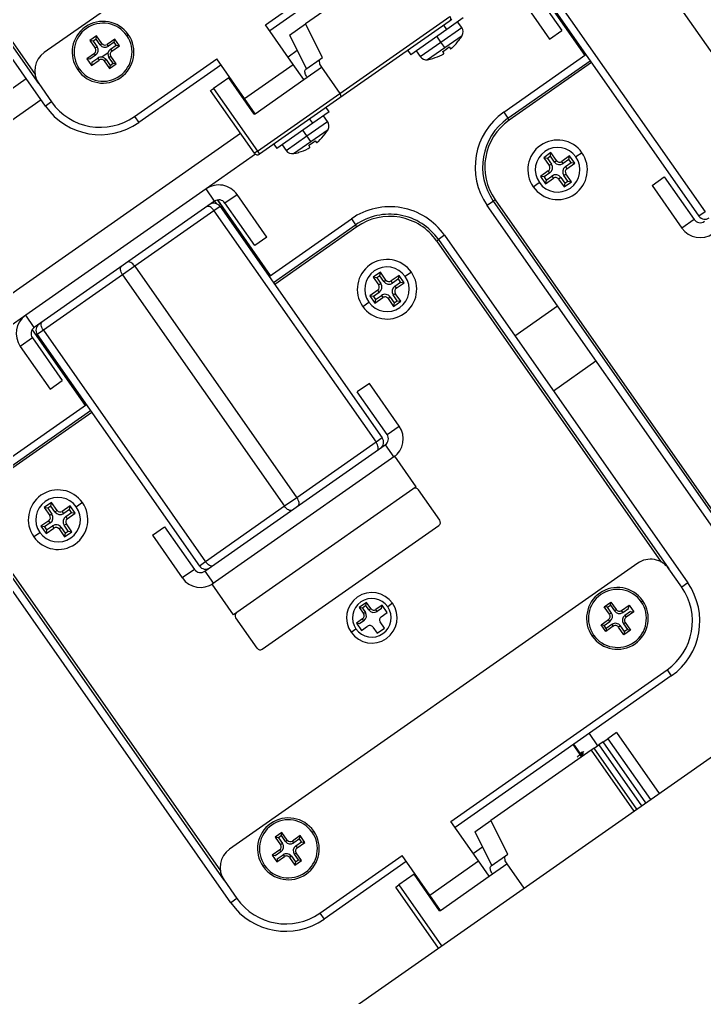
# Model space of a CAD drawing. Header units: millimetres. Extents: x 152904052 to 153933663, y 538271515 to 539240469.
# Drawn here: x 153452132 to 153452224.1, y 538569234.4 to 538569365.9 of the extents above; entities that cross this region are included whole.
import ezdxf

# ---------------------------------------------------------------- set-up
doc = ezdxf.new("R2010")
doc.units = ezdxf.units.MM
doc.layers.add('POWR', color=5, linetype='Continuous')

msp = doc.modelspace()

# ---------------------------------------------------------------- linework, layer by layer
at = {"layer": 'POWR', "color": 7}
for p, q in [((153452146.47, 538569211.73), (153452458.2, 538569430)), ((153452135.51, 538569354.21), (153452102.82, 538569400.9)), ((153452134.61, 538569357.24), (153452103.64, 538569401.48)), ((153452103.88, 538569401.65), (153452134.11, 538569358.48)), ((153452190.23, 538569399.85), (153452135.35, 538569361.42)), ((153452165.08, 538569365.15), (153452194.16, 538569385.51)), ((153452194.74, 538569384.69), (153452165.66, 538569364.33)), ((153452213.05, 538569378.59), (153452234.84, 538569347.46)), ((153452183.97, 538569374.71), (153452170.47, 538569365.26)), ((153452200.89, 538569371.2), (153452208.01, 538569361.03)), ((153452201.58, 538569370.56), (153452223.38, 538569339.43)), ((153452202.4, 538569371.14), (153452224.19, 538569340.01)), ((153452200.92, 538569370.1), (153452204.94, 538569364.37)), ((153452199.29, 538569368.96), (153452203.3, 538569363.22)), ((153452168.81, 538569359.83), (153452165.08, 538569365.15)), ((153452168.3, 538569363.74), (153452170.47, 538569365.26)), ((153452172.76, 538569360.76), (153452170.47, 538569365.26)), ((153452175.07, 538569355.91), (153452189.88, 538569366.28)), ((153452189.77, 538569365.59), (153452175.11, 538569355.33)), ((153452191.67, 538569366.06), (153452189.47, 538569364.53)), ((153452190.14, 538569365.85), (153452189.77, 538569365.59)), ((153452191.47, 538569364.77), (153452190.93, 538569365.55)), ((153452146.45, 538569363.7), (153452146.65, 538569363.84)), ((153452189.47, 538569364.53), (153452184.62, 538569361.13)), ((153452188.69, 538569362.82), (153452191.47, 538569364.77)), ((153452189.47, 538569364.53), (153452189.07, 538569365.1)), ((153452203.3, 538569363.22), (153452204.94, 538569364.37)), ((153452142.38, 538569363.66), (153452141.48, 538569363.03)), ((153452141.48, 538569363.03), (153452142.2, 538569362.01)), ((153452141.91, 538569362.95), (153452141.48, 538569363.03)), ((153452142.31, 538569363.23), (153452141.91, 538569362.95)), ((153452141.91, 538569362.95), (153452142.45, 538569362.18)), ((153452142.31, 538569363.23), (153452142.38, 538569363.66)), ((153452142.85, 538569362.46), (153452142.31, 538569363.23)), ((153452143.1, 538569362.64), (153452142.38, 538569363.66)), ((153452142.85, 538569362.46), (153452143.1, 538569362.64)), ((153452144.82, 538569363.23), (153452143.8, 538569362.51)), ((153452143.97, 538569362.26), (153452143.8, 538569362.51)), ((153452144.74, 538569362.8), (153452143.97, 538569362.26)), ((153452144.74, 538569362.8), (153452144.82, 538569363.23)), ((153452145.02, 538569362.41), (153452144.74, 538569362.8)), ((153452145.45, 538569362.33), (153452144.82, 538569363.23)), ((153452168.3, 538569363.74), (153452170.59, 538569359.24)), ((153452185.9, 538569360.87), (153452188.69, 538569362.82)), ((153452188.69, 538569362.82), (153452188.15, 538569363.6)), ((153452189.21, 538569362.08), (153452188.69, 538569362.82)), ((153452189.21, 538569362.08), (153452191.53, 538569363.71)), ((153452191.13, 538569363.11), (153452191.14, 538569363.1)), ((153452142.08, 538569361.31), (153452141.05, 538569360.59)), ((153452142.25, 538569361.06), (153452142.08, 538569361.31)), ((153452142.45, 538569362.18), (153452142.2, 538569362.01)), ((153452143.93, 538569361.39), (153452143.09, 538569360.8)), ((153452144.25, 538569361.86), (153452145.02, 538569362.41)), ((153452144.25, 538569361.86), (153452144.43, 538569361.61)), ((153452144.43, 538569361.61), (153452145.45, 538569362.33)), ((153452145.02, 538569362.41), (153452145.45, 538569362.33)), ((153452169.36, 538569361.67), (153452168.12, 538569360.81)), ((153452184.22, 538569361.7), (153452184.62, 538569361.13)), ((153452185.36, 538569361.65), (153452185.9, 538569360.87)), ((153452186.88, 538569360.46), (153452189.21, 538569362.08)), ((153452189.09, 538569361.3), (153452188.93, 538569361.58)), ((153452189.78, 538569362.17), (153452189.98, 538569361.93)), ((153452141.05, 538569360.59), (153452141.68, 538569359.69)), ((153452141.48, 538569360.52), (153452141.05, 538569360.59)), ((153452142.25, 538569361.06), (153452141.48, 538569360.52)), ((153452141.68, 538569359.69), (153452142.71, 538569360.41)), ((153452141.76, 538569360.12), (153452141.68, 538569359.69)), ((153452141.76, 538569360.12), (153452142.53, 538569360.66)), ((153452142.53, 538569360.66), (153452142.71, 538569360.41)), ((153452143.65, 538569360.46), (153452143.4, 538569360.29)), ((153452143.4, 538569360.29), (153452144.12, 538569359.26)), ((153452143.65, 538569360.46), (153452144.2, 538569359.69)), ((153452144.05, 538569360.74), (153452144.3, 538569360.92)), ((153452144.59, 538569359.97), (153452144.05, 538569360.74)), ((153452144.12, 538569359.26), (153452145.02, 538569359.89)), ((153452144.2, 538569359.69), (153452144.59, 538569359.97)), ((153452145.02, 538569359.89), (153452144.3, 538569360.92)), ((153452144.59, 538569359.97), (153452145.02, 538569359.89)), ((153452147.47, 538569352.82), (153452158.53, 538569360.56)), ((153452162.26, 538569355.24), (153452158.53, 538569360.56)), ((153452170.51, 538569359.19), (153452172.43, 538569360.53)), ((153452172.43, 538569360.53), (153452172.76, 538569360.76)), ((153452187.59, 538569360.61), (153452187.58, 538569360.63)), ((153452197.12, 538569353.4), (153452208.18, 538569361.14)), ((153452197.69, 538569352.58), (153452208.75, 538569360.32)), ((153452208.92, 538569360.08), (153452197.86, 538569352.33)), ((153452140.06, 538569359.22), (153452139.85, 538569359.08)), ((153452141.71, 538569359.83), (153452141.63, 538569359.77)), ((153452144.2, 538569359.69), (153452144.12, 538569359.26)), ((153452159.1, 538569359.74), (153452148.05, 538569352)), ((153452162.26, 538569355.24), (153452168.81, 538569359.83)), ((153452170.25, 538569357.78), (153452168.81, 538569359.83)), ((153452170.25, 538569357.78), (153452172.61, 538569359.43)), ((153452172.61, 538569359.43), (153452175.07, 538569355.91)), ((153452132.93, 538569357.9), (153452127.2, 538569353.88)), ((153452134.61, 538569357.24), (153452136.33, 538569354.78)), ((153452160.15, 538569358.04), (153452158.11, 538569356.6)), ((153452160.15, 538569358.04), (153452160.25, 538569358.1)), ((153452163.59, 538569353.12), (153452160.15, 538569358.04)), ((153452163.69, 538569353.19), (153452170.25, 538569357.78)), ((153452157.7, 538569356.32), (153452158.11, 538569356.6)), ((153452163.6, 538569347.88), (153452157.7, 538569356.32)), ((153452158.11, 538569356.6), (153452164.01, 538569348.16)), ((153452164.01, 538569348.16), (153452175.07, 538569355.91)), ((153452134.91, 538569355.07), (153452129.17, 538569351.05)), ((153452136.33, 538569354.78), (153452135.51, 538569354.21)), ((153452163.69, 538569353.19), (153452162.26, 538569355.24)), ((153452175.11, 538569355.33), (153452164.3, 538569347.76)), ((153452163.36, 538569353.45), (153452163.42, 538569353.58)), ((153452163.42, 538569353.37), (153452163.52, 538569353.44)), ((153452173.65, 538569353.45), (153452171.45, 538569351.91)), ((153452173.65, 538569353.45), (153452173.24, 538569354.02)), ((153452197.12, 538569353.4), (153452197.69, 538569352.58)), ((153452147.47, 538569352.82), (153452148.05, 538569352)), ((153452163.59, 538569353.12), (153452163.69, 538569353.19)), ((153452170.67, 538569350.2), (153452173.45, 538569352.15)), ((153452171.45, 538569351.91), (153452171.05, 538569352.48)), ((153452173.45, 538569352.15), (153452172.91, 538569352.93)), ((153452197.86, 538569352.33), (153452197.69, 538569352.58)), ((153452171.45, 538569351.91), (153452166.6, 538569348.51)), ((153452170.67, 538569350.2), (153452170.12, 538569350.98)), ((153452171.18, 538569349.46), (153452173.51, 538569351.09)), ((153452161.74, 538569350.54), (153452124.25, 538569324.29)), ((153452167.88, 538569348.25), (153452170.67, 538569350.2)), ((153452168.86, 538569347.84), (153452171.18, 538569349.46)), ((153452171.18, 538569349.46), (153452170.67, 538569350.2)), ((153452171.75, 538569349.55), (153452171.96, 538569349.31)), ((153452173.11, 538569350.49), (153452173.12, 538569350.48)), ((153452164.01, 538569348.16), (153452163.6, 538569347.88)), ((153452164.01, 538569348.16), (153452164.3, 538569347.76)), ((153452166.2, 538569349.09), (153452166.6, 538569348.51)), ((153452167.34, 538569349.03), (153452167.88, 538569348.25)), ((153452171.07, 538569348.68), (153452170.91, 538569348.96)), ((153452163.75, 538569347.74), (153452157.1, 538569343.08)), ((153452169.57, 538569347.99), (153452169.56, 538569348.01)), ((153452203.48, 538569347.97), (153452202.5, 538569347.28)), ((153452202.5, 538569347.28), (153452203.25, 538569346.22)), ((153452202.99, 538569347.19), (153452202.5, 538569347.28)), ((153452203.4, 538569347.48), (153452202.99, 538569347.19)), ((153452202.99, 538569347.19), (153452203.53, 538569346.42)), ((153452203.4, 538569347.48), (153452203.48, 538569347.97)), ((153452203.94, 538569346.7), (153452203.4, 538569347.48)), ((153452204.23, 538569346.9), (153452203.48, 538569347.97)), ((153452203.94, 538569346.7), (153452204.23, 538569346.9)), ((153452205.99, 538569347.53), (153452204.93, 538569346.78)), ((153452205.13, 538569346.49), (153452204.93, 538569346.78)), ((153452205.9, 538569347.04), (153452205.13, 538569346.49)), ((153452205.9, 538569347.04), (153452205.99, 538569347.53)), ((153452206.19, 538569346.63), (153452205.9, 538569347.04)), ((153452206.68, 538569346.54), (153452205.99, 538569347.53)), ((153452207.65, 538569347.95), (153452206.83, 538569347.38)), ((153452203.12, 538569345.52), (153452202.06, 538569344.77)), ((153452203.32, 538569345.23), (153452203.12, 538569345.52)), ((153452203.53, 538569346.42), (153452203.25, 538569346.22)), ((153452205.41, 538569346.09), (153452206.19, 538569346.63)), ((153452205.41, 538569346.09), (153452205.61, 538569345.8)), ((153452205.61, 538569345.8), (153452206.68, 538569346.54)), ((153452206.19, 538569346.63), (153452206.68, 538569346.54)), ((153452202.06, 538569344.77), (153452202.75, 538569343.79)), ((153452202.55, 538569344.69), (153452202.06, 538569344.77)), ((153452203.32, 538569345.23), (153452202.55, 538569344.69)), ((153452202.55, 538569344.69), (153452202.83, 538569344.28)), ((153452202.75, 538569343.79), (153452203.81, 538569344.54)), ((153452202.83, 538569344.28), (153452202.75, 538569343.79)), ((153452202.83, 538569344.28), (153452203.61, 538569344.82)), ((153452203.61, 538569344.82), (153452203.81, 538569344.54)), ((153452204.8, 538569344.61), (153452204.51, 538569344.41)), ((153452204.51, 538569344.41), (153452205.25, 538569343.35)), ((153452204.8, 538569344.61), (153452205.34, 538569343.84)), ((153452205.2, 538569344.9), (153452205.49, 538569345.1)), ((153452205.75, 538569344.12), (153452205.2, 538569344.9)), ((153452205.34, 538569343.84), (153452205.75, 538569344.12)), ((153452206.24, 538569344.04), (153452205.49, 538569345.1)), ((153452205.75, 538569344.12), (153452206.24, 538569344.04)), ((153452217.07, 538569343.56), (153452218.71, 538569344.71)), ((153452218.71, 538569344.71), (153452222.72, 538569338.98)), ((153452157.1, 538569343.08), (153452132.85, 538569326.1)), ((153452158.25, 538569341.44), (153452157.1, 538569343.08)), ((153452201.09, 538569343.36), (153452201.91, 538569343.94)), ((153452205.25, 538569343.35), (153452206.24, 538569344.04)), ((153452205.34, 538569343.84), (153452205.25, 538569343.35)), ((153452217.07, 538569343.56), (153452221.08, 538569337.83)), ((153452165.75, 538569331.43), (153452158.62, 538569341.6)), ((153452158.62, 538569341.6), (153452165.74, 538569331.43)), ((153452159.64, 538569341.2), (153452161.28, 538569342.34)), ((153452165.29, 538569336.61), (153452161.28, 538569342.34)), ((153452195.97, 538569341.61), (153452195.73, 538569341.44)), ((153452195.97, 538569341.61), (153452226.2, 538569298.45)), ((153452158.25, 538569341.44), (153452134, 538569324.46)), ((153452158.16, 538569340.16), (153452147.52, 538569332.71)), ((153452158.98, 538569340.74), (153452158.16, 538569340.16)), ((153452158.16, 538569340.16), (153452179.96, 538569309.04)), ((153452158.24, 538569341.43), (153452158.46, 538569341.12)), ((153452158.98, 538569340.74), (153452180.78, 538569309.61)), ((153452163.65, 538569335.46), (153452159.64, 538569341.2)), ((153452195.73, 538569341.44), (153452194.91, 538569340.86)), ((153452227.6, 538569294.17), (153452194.91, 538569340.86)), ((153452226.7, 538569297.2), (153452195.73, 538569341.44)), ((153452165.58, 538569331.32), (153452176.64, 538569339.06)), ((153452176.64, 538569339.06), (153452177.21, 538569338.24)), ((153452222.72, 538569338.98), (153452221.08, 538569337.83)), ((153452224.19, 538569340.01), (153452223.38, 538569339.43)), ((153452166.15, 538569330.5), (153452177.21, 538569338.24)), ((153452177.38, 538569337.99), (153452166.33, 538569330.25)), ((153452177.38, 538569337.99), (153452177.21, 538569338.24)), ((153452165.29, 538569336.61), (153452163.65, 538569335.46)), ((153452188.11, 538569336.1), (153452188.35, 538569336.28)), ((153452189.17, 538569336.85), (153452188.35, 538569336.28)), ((153452188.35, 538569336.28), (153452219.33, 538569292.04)), ((153452189.17, 538569336.85), (153452221.87, 538569290.16)), ((153452218.33, 538569292.94), (153452188.11, 538569336.1)), ((153452147.52, 538569332.71), (153452145.88, 538569331.56)), ((153452147.52, 538569332.71), (153452169.31, 538569301.58)), ((153452145.88, 538569331.56), (153452135.23, 538569324.1)), ((153452145.88, 538569331.56), (153452167.67, 538569300.43)), ((153452180.55, 538569331.91), (153452179.56, 538569331.22)), ((153452179.56, 538569331.22), (153452180.31, 538569330.16)), ((153452180.05, 538569331.13), (153452179.56, 538569331.22)), ((153452180.46, 538569331.42), (153452180.05, 538569331.13)), ((153452180.05, 538569331.13), (153452180.6, 538569330.36)), ((153452180.46, 538569331.42), (153452180.55, 538569331.91)), ((153452181.01, 538569330.64), (153452180.46, 538569331.42)), ((153452181.29, 538569330.84), (153452180.55, 538569331.91)), ((153452183.05, 538569331.47), (153452181.99, 538569330.72)), ((153452182.97, 538569330.98), (153452182.19, 538569330.43)), ((153452182.97, 538569330.98), (153452183.05, 538569331.47)), ((153452183.25, 538569330.57), (153452182.97, 538569330.98)), ((153452183.74, 538569330.48), (153452183.05, 538569331.47)), ((153452184.71, 538569331.89), (153452183.89, 538569331.32)), ((153452180.6, 538569330.36), (153452180.31, 538569330.16)), ((153452181.01, 538569330.64), (153452181.29, 538569330.84)), ((153452182.19, 538569330.43), (153452181.99, 538569330.72)), ((153452182.48, 538569330.03), (153452183.25, 538569330.57)), ((153452182.48, 538569330.03), (153452182.68, 538569329.74)), ((153452182.68, 538569329.74), (153452183.74, 538569330.48)), ((153452183.25, 538569330.57), (153452183.74, 538569330.48)), ((153452180.19, 538569329.46), (153452179.12, 538569328.71)), ((153452179.12, 538569328.71), (153452179.81, 538569327.73)), ((153452179.61, 538569328.63), (153452179.12, 538569328.71)), ((153452180.39, 538569329.17), (153452179.61, 538569328.63)), ((153452179.61, 538569328.63), (153452179.9, 538569328.22)), ((153452179.81, 538569327.73), (153452180.88, 538569328.48)), ((153452179.9, 538569328.22), (153452180.67, 538569328.76)), ((153452180.39, 538569329.17), (153452180.19, 538569329.46)), ((153452180.67, 538569328.76), (153452180.88, 538569328.48)), ((153452181.86, 538569328.55), (153452181.57, 538569328.35)), ((153452181.57, 538569328.35), (153452182.32, 538569327.29)), ((153452181.86, 538569328.55), (153452182.4, 538569327.78)), ((153452182.27, 538569328.84), (153452182.55, 538569329.04)), ((153452182.81, 538569328.06), (153452182.27, 538569328.84)), ((153452183.3, 538569327.98), (153452182.55, 538569329.04)), ((153452178.16, 538569327.3), (153452178.97, 538569327.88)), ((153452179.9, 538569328.22), (153452179.81, 538569327.73)), ((153452182.32, 538569327.29), (153452183.3, 538569327.98)), ((153452182.4, 538569327.78), (153452182.32, 538569327.29)), ((153452182.4, 538569327.78), (153452182.81, 538569328.06)), ((153452182.81, 538569328.06), (153452183.3, 538569327.98)), ((153452198.64, 538569323.33), (153452204.37, 538569327.35)), ((153452132.85, 538569326.1), (153452126.19, 538569321.44)), ((153452134, 538569324.46), (153452132.85, 538569326.1)), ((153452134.45, 538569324.78), (153452134.47, 538569324.75)), ((153452133.75, 538569323.07), (153452132.12, 538569321.92)), ((153452133.72, 538569324.16), (153452140.84, 538569313.99)), ((153452133.75, 538569323.07), (153452137.77, 538569317.34)), ((153452135.23, 538569324.1), (153452134.41, 538569323.53)), ((153452134.41, 538569323.53), (153452156.21, 538569292.4)), ((153452135.23, 538569324.1), (153452157.02, 538569292.98)), ((153452132.12, 538569321.92), (153452136.13, 538569316.19)), ((153452203.8, 538569315.96), (153452209.53, 538569319.98)), ((153452136.13, 538569316.19), (153452137.77, 538569317.34)), ((153452179.06, 538569316.95), (153452177.42, 538569315.8)), ((153452183.07, 538569311.21), (153452179.06, 538569316.95)), ((153452181.44, 538569310.07), (153452177.42, 538569315.8)), ((153452129.95, 538569306.37), (153452141.01, 538569314.11)), ((153452130.52, 538569305.55), (153452141.58, 538569313.29)), ((153452141.75, 538569313.04), (153452130.69, 538569305.3)), ((153452181.44, 538569310.07), (153452183.07, 538569311.21)), ((153452156.94, 538569291.7), (153452181.19, 538569308.68)), ((153452179.96, 538569309.04), (153452169.31, 538569301.58)), ((153452180.78, 538569309.61), (153452179.96, 538569309.04)), ((153452181.19, 538569308.68), (153452182.34, 538569307.04)), ((153452182.5, 538569307.15), (153452157.93, 538569289.94)), ((153452185.37, 538569303.06), (153452182.5, 538569307.15)), ((153452185.37, 538569303.06), (153452160.79, 538569285.85)), ((153452188.52, 538569298.55), (153452185.66, 538569302.65)), ((153452136.31, 538569300.94), (153452135.33, 538569300.25)), ((153452136.23, 538569300.45), (153452136.31, 538569300.94)), ((153452137.06, 538569299.87), (153452136.31, 538569300.94)), ((153452140.47, 538569300.92), (153452139.66, 538569300.35)), ((153452169.31, 538569301.58), (153452167.67, 538569300.43)), ((153452135.33, 538569300.25), (153452136.08, 538569299.18)), ((153452135.82, 538569300.16), (153452135.33, 538569300.25)), ((153452136.23, 538569300.45), (153452135.82, 538569300.16)), ((153452135.82, 538569300.16), (153452136.36, 538569299.38)), ((153452136.77, 538569299.67), (153452136.23, 538569300.45)), ((153452136.77, 538569299.67), (153452137.06, 538569299.87)), ((153452138.82, 538569300.49), (153452137.76, 538569299.75)), ((153452137.96, 538569299.46), (153452137.76, 538569299.75)), ((153452138.73, 538569300), (153452137.96, 538569299.46)), ((153452138.24, 538569299.05), (153452139.02, 538569299.6)), ((153452138.44, 538569298.76), (153452139.51, 538569299.51)), ((153452138.73, 538569300), (153452138.82, 538569300.49)), ((153452139.02, 538569299.6), (153452138.73, 538569300)), ((153452139.51, 538569299.51), (153452138.82, 538569300.49)), ((153452139.02, 538569299.6), (153452139.51, 538569299.51)), ((153452167.67, 538569300.43), (153452157.02, 538569292.98)), ((153452135.95, 538569298.49), (153452134.89, 538569297.74)), ((153452136.15, 538569298.2), (153452135.38, 538569297.65)), ((153452136.15, 538569298.2), (153452135.95, 538569298.49)), ((153452136.36, 538569299.38), (153452136.08, 538569299.18)), ((153452138.24, 538569299.05), (153452138.44, 538569298.76)), ((153452133.92, 538569296.33), (153452134.74, 538569296.9)), ((153452134.89, 538569297.74), (153452135.58, 538569296.76)), ((153452135.38, 538569297.65), (153452134.89, 538569297.74)), ((153452135.38, 538569297.65), (153452135.66, 538569297.25)), ((153452135.58, 538569296.76), (153452136.64, 538569297.5)), ((153452135.66, 538569297.25), (153452135.58, 538569296.76)), ((153452135.66, 538569297.25), (153452136.44, 538569297.79)), ((153452136.44, 538569297.79), (153452136.64, 538569297.5)), ((153452137.63, 538569297.58), (153452137.34, 538569297.38)), ((153452137.34, 538569297.38), (153452138.08, 538569296.32)), ((153452137.63, 538569297.58), (153452138.17, 538569296.8)), ((153452138.03, 538569297.87), (153452138.32, 538569298.07)), ((153452138.58, 538569297.09), (153452138.03, 538569297.87)), ((153452138.08, 538569296.32), (153452139.07, 538569297)), ((153452138.17, 538569296.8), (153452138.08, 538569296.32)), ((153452138.17, 538569296.8), (153452138.58, 538569297.09)), ((153452139.07, 538569297), (153452138.32, 538569298.07)), ((153452138.58, 538569297.09), (153452139.07, 538569297)), ((153452149.9, 538569296.53), (153452151.53, 538569297.68)), ((153452151.53, 538569297.68), (153452155.55, 538569291.94)), ((153452164.64, 538569281.22), (153452188.4, 538569297.85)), ((153452149.9, 538569296.53), (153452153.91, 538569290.8)), ((153452159.53, 538569250.17), (153452128.56, 538569294.4)), ((153452128.8, 538569294.58), (153452159.02, 538569251.41)), ((153452160.43, 538569247.14), (153452127.74, 538569293.83)), ((153452157.02, 538569292.98), (153452156.21, 538569292.4)), ((153452155.55, 538569291.94), (153452153.91, 538569290.8)), ((153452156.94, 538569291.7), (153452158.09, 538569290.06)), ((153452215.15, 538569292.78), (153452160.27, 538569254.35)), ((153452221.05, 538569289.58), (153452219.33, 538569292.04)), ((153452160.79, 538569285.85), (153452157.93, 538569289.94)), ((153452221.87, 538569290.16), (153452221.05, 538569289.58)), ((153452210.64, 538569286.93), (153452211.54, 538569287.56)), ((153452211.46, 538569287.14), (153452211.54, 538569287.56)), ((153452211.54, 538569287.56), (153452212.25, 538569286.54)), ((153452215.6, 538569287.6), (153452215.81, 538569287.74)), ((153452178.68, 538569287.51), (153452177.69, 538569286.82)), ((153452178.12, 538569286.74), (153452177.69, 538569286.82)), ((153452177.69, 538569286.82), (153452178.27, 538569286)), ((153452178.6, 538569287.08), (153452178.12, 538569286.74)), ((153452178.12, 538569286.74), (153452178.52, 538569286.17)), ((153452178.6, 538569287.08), (153452178.68, 538569287.51)), ((153452179, 538569286.51), (153452178.6, 538569287.08)), ((153452179.25, 538569286.69), (153452178.68, 538569287.51)), ((153452179, 538569286.51), (153452179.25, 538569286.69)), ((153452180.77, 538569287.14), (153452179.95, 538569286.56)), ((153452180.12, 538569286.31), (153452179.95, 538569286.56)), ((153452180.69, 538569286.71), (153452180.12, 538569286.31)), ((153452180.69, 538569286.71), (153452180.77, 538569287.14)), ((153452181.45, 538569286.15), (153452180.77, 538569287.14)), ((153452182.18, 538569287.39), (153452181.52, 538569286.93)), ((153452211.35, 538569285.91), (153452210.64, 538569286.93)), ((153452211.06, 538569286.86), (153452210.64, 538569286.93)), ((153452211.06, 538569286.86), (153452211.46, 538569287.14)), ((153452211.6, 538569286.08), (153452211.06, 538569286.86)), ((153452211.46, 538569287.14), (153452212, 538569286.36)), ((153452212, 538569286.36), (153452212.25, 538569286.54)), ((153452212.95, 538569286.42), (153452213.97, 538569287.13)), ((153452213.13, 538569286.17), (153452212.95, 538569286.42)), ((153452213.13, 538569286.17), (153452213.9, 538569286.71)), ((153452214.18, 538569286.31), (153452213.41, 538569285.77)), ((153452213.9, 538569286.71), (153452213.97, 538569287.13)), ((153452213.97, 538569287.13), (153452214.61, 538569286.23)), ((153452214.18, 538569286.31), (153452214.61, 538569286.23)), ((153452161.08, 538569285.44), (153452163.95, 538569281.34)), ((153452178.15, 538569285.3), (153452177.33, 538569284.73)), ((153452178.32, 538569285.05), (153452177.75, 538569284.65)), ((153452178.32, 538569285.05), (153452178.15, 538569285.3)), ((153452178.52, 538569286.17), (153452178.27, 538569286)), ((153452180.64, 538569285.58), (153452181.45, 538569286.15)), ((153452210.21, 538569284.5), (153452211.23, 538569285.21)), ((153452210.63, 538569284.42), (153452211.41, 538569284.96)), ((153452211.41, 538569284.96), (153452211.23, 538569285.21)), ((153452211.6, 538569286.08), (153452211.35, 538569285.91)), ((153452213.41, 538569285.77), (153452213.58, 538569285.52)), ((153452214.61, 538569286.23), (153452213.58, 538569285.52)), ((153452176.61, 538569283.49), (153452177.26, 538569283.95)), ((153452177.33, 538569284.73), (153452178.01, 538569283.75)), ((153452177.75, 538569284.65), (153452177.33, 538569284.73)), ((153452178.01, 538569283.75), (153452178.83, 538569284.32)), ((153452179.53, 538569284.2), (153452180.1, 538569283.38)), ((153452180.1, 538569283.38), (153452181.09, 538569284.07)), ((153452181.09, 538569284.07), (153452180.51, 538569284.88)), ((153452210.84, 538569283.59), (153452210.21, 538569284.5)), ((153452210.63, 538569284.42), (153452210.21, 538569284.5)), ((153452210.91, 538569284.02), (153452210.63, 538569284.42)), ((153452211.86, 538569284.31), (153452210.84, 538569283.59)), ((153452210.91, 538569284.02), (153452210.84, 538569283.59)), ((153452211.68, 538569284.56), (153452210.91, 538569284.02)), ((153452211.68, 538569284.56), (153452211.86, 538569284.31)), ((153452212.81, 538569284.36), (153452212.56, 538569284.19)), ((153452213.27, 538569283.16), (153452212.56, 538569284.19)), ((153452213.35, 538569283.59), (153452212.81, 538569284.36)), ((153452213.21, 538569284.64), (153452213.46, 538569284.82)), ((153452213.21, 538569284.64), (153452213.75, 538569283.87)), ((153452214.18, 538569283.8), (153452213.27, 538569283.16)), ((153452213.75, 538569283.87), (153452213.35, 538569283.59)), ((153452213.46, 538569284.82), (153452214.18, 538569283.8)), ((153452213.75, 538569283.87), (153452214.18, 538569283.8)), ((153452209.21, 538569283.13), (153452209.01, 538569282.98)), ((153452213.35, 538569283.59), (153452213.27, 538569283.16)), ((153452190, 538569258.08), (153452219.08, 538569278.44)), ((153452219.08, 538569278.44), (153452219.66, 538569277.62)), ((153452219.66, 538569277.62), (153452190.58, 538569257.26)), ((153452208.6, 538569269.88), (153452209.75, 538569268.24)), ((153452210.48, 538569268.75), (153452211.1, 538569269.19)), ((153452212.3, 538569270.03), (153452211.1, 538569269.19)), ((153452211.1, 538569269.19), (153452216.84, 538569261)), ((153452212.3, 538569270.03), (153452218.04, 538569261.84)), ((153452207.63, 538569266.76), (153452206.48, 538569268.4)), ((153452207.7, 538569266.81), (153452206.55, 538569268.45)), ((153452209.28, 538569267.91), (153452208.89, 538569267.64)), ((153452209.28, 538569267.91), (153452209.9, 538569268.35)), ((153452215.01, 538569259.72), (153452209.28, 538569267.91)), ((153452209.28, 538569267.91), (153452209.28, 538569267.91)), ((153452215.01, 538569259.72), (153452209.28, 538569267.91)), ((153452210.48, 538569268.75), (153452209.9, 538569268.35)), ((153452209.9, 538569268.35), (153452215.64, 538569260.16)), ((153452216.21, 538569260.56), (153452210.48, 538569268.75)), ((153452210.48, 538569268.75), (153452210.48, 538569268.75)), ((153452216.21, 538569260.56), (153452210.48, 538569268.75)), ((153452208.89, 538569267.64), (153452195.39, 538569258.19)), ((153452207.66, 538569267.39), (153452207.43, 538569267.19)), ((153452207.94, 538569266.98), (153452207.75, 538569266.98)), ((153452208.89, 538569267.64), (153452214.63, 538569259.45)), ((153452193.73, 538569252.76), (153452190, 538569258.08)), ((153452193.22, 538569256.67), (153452195.39, 538569258.19)), ((153452197.68, 538569253.69), (153452195.39, 538569258.19)), ((153452167.3, 538569256.59), (153452166.4, 538569255.96)), ((153452167.23, 538569256.16), (153452166.83, 538569255.88)), ((153452167.23, 538569256.16), (153452167.3, 538569256.59)), ((153452167.77, 538569255.39), (153452167.23, 538569256.16)), ((153452168.02, 538569255.57), (153452167.3, 538569256.59)), ((153452169.74, 538569256.16), (153452168.72, 538569255.44)), ((153452169.66, 538569255.73), (153452169.74, 538569256.16)), ((153452170.37, 538569255.26), (153452169.74, 538569256.16)), ((153452171.37, 538569256.63), (153452171.57, 538569256.77)), ((153452193.22, 538569256.67), (153452195.51, 538569252.17)), ((153452166.4, 538569255.96), (153452167.12, 538569254.94)), ((153452166.83, 538569255.88), (153452166.4, 538569255.96)), ((153452166.83, 538569255.88), (153452167.37, 538569255.11)), ((153452167.37, 538569255.11), (153452167.12, 538569254.94)), ((153452167.77, 538569255.39), (153452168.02, 538569255.57)), ((153452168.89, 538569255.19), (153452168.72, 538569255.44)), ((153452169.66, 538569255.73), (153452168.89, 538569255.19)), ((153452169.17, 538569254.79), (153452169.94, 538569255.33)), ((153452169.17, 538569254.79), (153452169.35, 538569254.54)), ((153452169.35, 538569254.54), (153452170.37, 538569255.26)), ((153452169.94, 538569255.33), (153452169.66, 538569255.73)), ((153452169.94, 538569255.33), (153452170.37, 538569255.26)), ((153452167, 538569254.24), (153452165.97, 538569253.52)), ((153452165.97, 538569253.52), (153452166.6, 538569252.62)), ((153452166.4, 538569253.45), (153452165.97, 538569253.52)), ((153452167.17, 538569253.99), (153452166.4, 538569253.45)), ((153452166.68, 538569253.05), (153452167.45, 538569253.59)), ((153452167.17, 538569253.99), (153452167, 538569254.24)), ((153452167.45, 538569253.59), (153452167.63, 538569253.34)), ((153452168.57, 538569253.39), (153452168.32, 538569253.22)), ((153452168.57, 538569253.39), (153452169.12, 538569252.62)), ((153452168.97, 538569253.67), (153452169.22, 538569253.85)), ((153452169.51, 538569252.9), (153452168.97, 538569253.67)), ((153452169.94, 538569252.82), (153452169.22, 538569253.85)), ((153452172.39, 538569245.75), (153452183.45, 538569253.49)), ((153452187.18, 538569248.17), (153452183.45, 538569253.49)), ((153452194.28, 538569254.6), (153452193.04, 538569253.74)), ((153452195.43, 538569252.12), (153452197.35, 538569253.46)), ((153452197.35, 538569253.46), (153452197.68, 538569253.69)), ((153452164.98, 538569252.15), (153452164.77, 538569252.01)), ((153452166.6, 538569252.62), (153452167.63, 538569253.34)), ((153452166.68, 538569253.05), (153452166.6, 538569252.62)), ((153452168.32, 538569253.22), (153452169.04, 538569252.19)), ((153452169.04, 538569252.19), (153452169.94, 538569252.82)), ((153452169.12, 538569252.62), (153452169.04, 538569252.19)), ((153452169.12, 538569252.62), (153452169.51, 538569252.9)), ((153452169.51, 538569252.9), (153452169.94, 538569252.82)), ((153452184.02, 538569252.67), (153452172.97, 538569244.93)), ((153452187.18, 538569248.17), (153452193.73, 538569252.76)), ((153452195.17, 538569250.71), (153452193.73, 538569252.76)), ((153452195.17, 538569250.71), (153452197.53, 538569252.36)), ((153452197.53, 538569252.36), (153452199.82, 538569249.08)), ((153452185.07, 538569250.97), (153452183.03, 538569249.53)), ((153452185.07, 538569250.97), (153452185.17, 538569251.03)), ((153452188.51, 538569246.05), (153452185.07, 538569250.97)), ((153452159.53, 538569250.17), (153452161.25, 538569247.71)), ((153452182.62, 538569249.25), (153452183.03, 538569249.53)), ((153452183.03, 538569249.53), (153452188.76, 538569241.34)), ((153452188.61, 538569246.12), (153452195.17, 538569250.71)), ((153452188.35, 538569241.05), (153452182.62, 538569249.25)), ((153452188.61, 538569246.12), (153452187.18, 538569248.17)), ((153452161.25, 538569247.71), (153452160.43, 538569247.14)), ((153452172.39, 538569245.75), (153452172.97, 538569244.93)), ((153452188.28, 538569246.38), (153452188.34, 538569246.51)), ((153452188.34, 538569246.3), (153452188.44, 538569246.37)), ((153452188.51, 538569246.05), (153452188.61, 538569246.12))]:
    msp.add_line(p, q, dxfattribs=at)
at = {"layer": 'POWR', "color": 7, "flags": 128}
for points in [[(153452158.16, 538569340.16), (153452158.04, 538569340.32), (153452157.91, 538569340.45), (153452157.78, 538569340.57), (153452157.64, 538569340.66), (153452157.51, 538569340.72), (153452157.38, 538569340.74), (153452157.27, 538569340.74), (153452157.18, 538569340.7)], [(153452145.88, 538569331.56), (153452145.77, 538569331.72), (153452145.69, 538569331.89), (153452145.63, 538569332.06), (153452145.59, 538569332.22), (153452145.58, 538569332.37), (153452145.6, 538569332.49), (153452145.64, 538569332.59), (153452145.71, 538569332.67)], [(153452147.52, 538569332.71), (153452147.4, 538569332.86), (153452147.27, 538569333), (153452147.13, 538569333.11), (153452146.99, 538569333.2), (153452146.86, 538569333.26), (153452146.73, 538569333.29), (153452146.62, 538569333.28), (153452146.53, 538569333.24)], [(153452135.23, 538569324.1), (153452135.12, 538569324.27), (153452135.04, 538569324.44), (153452134.98, 538569324.61), (153452134.94, 538569324.77), (153452134.93, 538569324.91), (153452134.95, 538569325.04), (153452135, 538569325.14), (153452135.06, 538569325.21)], [(153452180.12, 538569307.93), (153452180.19, 538569308), (153452180.24, 538569308.1), (153452180.26, 538569308.23), (153452180.25, 538569308.37), (153452180.21, 538569308.53), (153452180.15, 538569308.7), (153452180.06, 538569308.87), (153452179.96, 538569309.04)], [(153452169.48, 538569300.47), (153452169.54, 538569300.54), (153452169.59, 538569300.65), (153452169.61, 538569300.77), (153452169.6, 538569300.92), (153452169.56, 538569301.08), (153452169.5, 538569301.24), (153452169.42, 538569301.41), (153452169.31, 538569301.58)], [(153452168.66, 538569299.9), (153452168.57, 538569299.86), (153452168.46, 538569299.85), (153452168.33, 538569299.88), (153452168.2, 538569299.94), (153452168.06, 538569300.02), (153452167.92, 538569300.14), (153452167.79, 538569300.28), (153452167.67, 538569300.43)], [(153452158.01, 538569292.44), (153452157.92, 538569292.4), (153452157.81, 538569292.4), (153452157.68, 538569292.42), (153452157.55, 538569292.48), (153452157.41, 538569292.57), (153452157.28, 538569292.68), (153452157.14, 538569292.82), (153452157.02, 538569292.98)]]:
    msp.add_lwpolyline(points, dxfattribs=at)
at = {"layer": 'POWR', "color": 7}
for centre, radius, start, end in [((153452143.25, 538569361.46), 4.15, 35, 215), ((153452143.25, 538569361.46), 3.9, 35, 215), ((153452143.25, 538569361.46), 4.15, 215, 35), ((153452190.66, 538569364.2), 1, 330.8721, 35), ((153452143.25, 538569361.46), 3.9, 215, 35), ((153452143.51, 538569362.92), 0.5, 215, 305), ((153452185.83, 538569366.91), 6.52, 312.4848, 324.3917), ((153452185.85, 538569366.87), 6.5, 324.4786, 330.8721), ((153452137.07, 538569358.96), 3, 125, 215), ((153452141.79, 538569361.72), 0.5, 305, 35), ((153452141.79, 538569361.72), 0.807, 305, 35), ((153452143.51, 538569362.92), 0.807, 215, 305), ((153452144.71, 538569361.2), 0.807, 125, 215), ((153452144.71, 538569361.2), 0.5, 125, 215), ((153452185.74, 538569367.03), 6.32, 300.3185, 309.6814), ((153452142.99, 538569360), 0.807, 35, 125), ((153452142.99, 538569360), 0.5, 35, 125), ((153452186.72, 538569361.44), 1, 215, 279.1279), ((153452185.85, 538569366.87), 6.5, 279.1279, 285.5214), ((153452185.83, 538569366.91), 6.52, 285.6083, 297.5152), ((153452142.88, 538569359.37), 8, 215, 305), ((153452142.88, 538569359.37), 9, 215, 305), ((153452202.28, 538569346.03), 9, 125, 215), ((153452172.63, 538569351.58), 1, 330.8721, 35), ((153452202.28, 538569346.03), 8, 125, 215), ((153452202.28, 538569346.03), 7.7, 125, 215), ((153452167.83, 538569354.26), 6.5, 324.4786, 330.8721), ((153452167.72, 538569354.41), 6.32, 300.3185, 309.6814), ((153452167.81, 538569354.29), 6.52, 312.4848, 324.3917), ((153452204.37, 538569345.66), 4, 35, 215), ((153452168.7, 538569348.82), 1, 215, 279.1279), ((153452167.8, 538569354.29), 6.52, 285.6083, 297.5152), ((153452204.37, 538569345.66), 3, 35, 215), ((153452164.01, 538569348.16), 0.5, 215, 305), ((153452167.83, 538569354.26), 6.5, 279.1279, 285.5214), ((153452204.37, 538569345.66), 4, 215, 35), ((153452204.37, 538569345.66), 3, 215, 35), ((153452204.64, 538569347.19), 0.5, 215, 305), ((153452202.84, 538569345.93), 0.5, 305, 35), ((153452202.84, 538569345.93), 0.851, 305, 35), ((153452204.64, 538569347.19), 0.851, 215, 305), ((153452205.9, 538569345.39), 0.851, 125, 215), ((153452205.9, 538569345.39), 0.5, 125, 215), ((153452204.1, 538569344.13), 0.851, 35, 125), ((153452204.1, 538569344.13), 0.5, 35, 125), ((153452158.82, 538569340.62), 3, 35, 125), ((153452158.82, 538569340.62), 1, 35, 125), ((153452158.16, 538569340.16), 1, 35, 125), ((153452181.8, 538569331.69), 9, 35, 125), ((153452181.8, 538569331.69), 8, 35, 125), ((153452181.8, 538569331.69), 7.7, 35, 125), ((153452223.54, 538569339.55), 1, 215, 305), ((153452224.19, 538569340.01), 1, 215, 305), ((153452223.54, 538569339.55), 3, 215, 305), ((153452181.43, 538569329.6), 4, 35, 215), ((153452181.43, 538569329.6), 3, 35, 215), ((153452181.43, 538569329.6), 4, 215, 35), ((153452181.43, 538569329.6), 3, 215, 35), ((153452179.9, 538569329.87), 0.5, 305, 35), ((153452179.9, 538569329.87), 0.851, 305, 35), ((153452181.7, 538569331.13), 0.851, 215, 305), ((153452181.7, 538569331.13), 0.5, 215, 305), ((153452182.96, 538569329.33), 0.851, 125, 215), ((153452182.96, 538569329.33), 0.5, 125, 215), ((153452181.16, 538569328.07), 0.851, 35, 125), ((153452181.16, 538569328.07), 0.5, 35, 125), ((153452134.57, 538569323.64), 3, 125, 215), ((153452134.57, 538569323.64), 1, 125, 215), ((153452135.23, 538569324.1), 1, 125, 215), ((153452180.62, 538569309.49), 3, 305, 35), ((153452180.62, 538569309.49), 1, 305, 35), ((153452179.96, 538569309.04), 1, 305, 35), ((153452137.2, 538569298.63), 4, 35, 215), ((153452185.25, 538569302.36), 0.5, 35, 125), ((153452137.2, 538569298.63), 4, 215, 35), ((153452137.2, 538569298.63), 3, 35, 215), ((153452137.2, 538569298.63), 3, 215, 35), ((153452137.47, 538569300.16), 0.851, 215, 305), ((153452137.47, 538569300.16), 0.5, 215, 305), ((153452135.67, 538569298.9), 0.5, 305, 35), ((153452135.67, 538569298.9), 0.851, 305, 35), ((153452138.73, 538569298.36), 0.851, 125, 215), ((153452138.73, 538569298.36), 0.5, 125, 215), ((153452188.11, 538569298.26), 0.5, 305, 35), ((153452136.93, 538569297.09), 0.851, 35, 125), ((153452136.93, 538569297.09), 0.5, 35, 125), ((153452216.87, 538569290.32), 3, 35, 125), ((153452156.37, 538569292.52), 1, 215, 305), ((153452157.02, 538569292.98), 1, 215, 305), ((153452156.37, 538569292.52), 3, 215, 305), ((153452212.41, 538569285.36), 4.15, 35, 215), ((153452212.41, 538569285.36), 3.9, 35, 215), ((153452214.49, 538569285), 8, 305, 35), ((153452214.49, 538569285), 9, 305, 35), ((153452179.39, 538569285.44), 3.4, 35, 215), ((153452179.39, 538569285.44), 2.6, 35, 215), ((153452212.41, 538569285.36), 4.15, 215, 35), ((153452212.41, 538569285.36), 3.9, 215, 35), ((153452179.39, 538569285.44), 3.4, 215, 35), ((153452179.39, 538569285.44), 2.6, 215, 35), ((153452179.66, 538569286.97), 0.807, 215, 305), ((153452179.66, 538569286.97), 0.5, 215, 305), ((153452212.66, 538569286.83), 0.807, 215, 305), ((153452212.66, 538569286.83), 0.5, 215, 305), ((153452161.49, 538569285.73), 0.5, 125, 215), ((153452177.86, 538569285.71), 0.5, 305, 35), ((153452177.86, 538569285.71), 0.807, 305, 35), ((153452180.92, 538569285.17), 0.5, 125, 215), ((153452210.94, 538569285.62), 0.5, 305, 35), ((153452210.94, 538569285.62), 0.807, 305, 35), ((153452213.87, 538569285.11), 0.807, 125, 215), ((153452213.87, 538569285.11), 0.5, 125, 215), ((153452179.12, 538569283.91), 0.5, 35, 125), ((153452212.15, 538569283.9), 0.807, 35, 125), ((153452212.15, 538569283.9), 0.5, 35, 125), ((153452164.36, 538569281.63), 0.5, 215, 305), ((153452168.17, 538569254.39), 4.15, 35, 215), ((153452168.17, 538569254.39), 3.9, 35, 215), ((153452168.17, 538569254.39), 4.15, 215, 35), ((153452168.17, 538569254.39), 3.9, 215, 35), ((153452166.71, 538569254.65), 0.5, 305, 35), ((153452166.71, 538569254.65), 0.807, 305, 35), ((153452168.43, 538569255.85), 0.807, 215, 305), ((153452168.43, 538569255.85), 0.5, 215, 305), ((153452169.63, 538569254.13), 0.807, 125, 215), ((153452161.99, 538569251.89), 3, 125, 215), ((153452167.91, 538569252.93), 0.807, 35, 125), ((153452167.91, 538569252.93), 0.5, 35, 125), ((153452169.63, 538569254.13), 0.5, 125, 215), ((153452167.8, 538569252.3), 9, 215, 305), ((153452167.8, 538569252.3), 8, 215, 305)]:
    msp.add_arc(centre, radius, start, end, dxfattribs=at)
for points, knots in [([(153452189.88, 538569366.28), (153452189.9, 538569366.24), (153452189.95, 538569366.15), (153452189.98, 538569366.01), (153452189.96, 538569365.85), (153452189.89, 538569365.69), (153452189.81, 538569365.62), (153452189.77, 538569365.59)], [0, 0, 0, 0, 0.174928, 0.36388, 0.560047, 0.788091, 1, 1, 1, 1]), ([(153452188.84, 538569361.13), (153452188.87, 538569361.15), (153452188.94, 538569361.18), (153452189.03, 538569361.24), (153452189.08, 538569361.28), (153452189.09, 538569361.3), (153452189.09, 538569361.3)], [0, 0, 0, 0, 0.250648, 0.499754, 0.7491, 1, 1, 1, 1]), ([(153452189.98, 538569361.93), (153452189.99, 538569361.92), (153452190, 538569361.92), (153452190.06, 538569361.96), (153452190.14, 538569362.02), (153452190.2, 538569362.07), (153452190.23, 538569362.1)], [0, 0, 0, 0, 0.2506482, 0.4997541, 0.7490998, 1, 1, 1, 1]), ([(153452190.23, 538569362.1), (153452190.2, 538569362.07), (153452190.14, 538569362.02), (153452190.06, 538569361.96), (153452190, 538569361.92), (153452189.99, 538569361.92), (153452189.98, 538569361.93)], [0, 0, 0, 0, 0.250648, 0.499754, 0.7491, 1, 1, 1, 1]), ([(153452172.43, 538569360.53), (153452172.38, 538569360.47), (153452172.29, 538569360.36), (153452172.31, 538569360.05), (153452172.42, 538569359.72), (153452172.55, 538569359.52), (153452172.61, 538569359.43)], [0, 0, 0, 0, 0.273241, 0.566326, 0.792171, 1, 1, 1, 1]), ([(153452170.69, 538569358.09), (153452170.64, 538569358.17), (153452170.54, 538569358.33), (153452170.43, 538569358.59), (153452170.38, 538569358.85), (153452170.4, 538569359.07), (153452170.48, 538569359.15), (153452170.51, 538569359.19)], [0, 0, 0, 0, 0.174736, 0.363548, 0.559692, 0.78787, 1, 1, 1, 1]), ([(153452175.07, 538569355.91), (153452175.1, 538569355.87), (153452175.15, 538569355.79), (153452175.2, 538569355.65), (153452175.21, 538569355.52), (153452175.19, 538569355.4), (153452175.14, 538569355.35), (153452175.11, 538569355.33)], [0, 0, 0, 0, 0.163518, 0.344285, 0.539301, 0.775308, 1, 1, 1, 1]), ([(153452171.96, 538569349.31), (153452171.96, 538569349.31), (153452171.98, 538569349.3), (153452172.04, 538569349.34), (153452172.12, 538569349.4), (153452172.18, 538569349.46), (153452172.21, 538569349.48)], [0, 0, 0, 0, 0.2506482, 0.4997541, 0.7490998, 1, 1, 1, 1]), ([(153452172.21, 538569349.48), (153452172.18, 538569349.46), (153452172.12, 538569349.4), (153452172.04, 538569349.34), (153452171.98, 538569349.3), (153452171.96, 538569349.31), (153452171.96, 538569349.31)], [0, 0, 0, 0, 0.250648, 0.499754, 0.7491, 1, 1, 1, 1]), ([(153452170.82, 538569348.51), (153452170.85, 538569348.53), (153452170.92, 538569348.56), (153452171.01, 538569348.62), (153452171.06, 538569348.66), (153452171.07, 538569348.68), (153452171.07, 538569348.68)], [0, 0, 0, 0, 0.250648, 0.499754, 0.7491, 1, 1, 1, 1]), ([(153452207.66, 538569267.39), (153452207.73, 538569267.43), (153452207.89, 538569267.5), (153452207.83, 538569267.41), (153452207.55, 538569267.16), (153452207.19, 538569266.87), (153452206.99, 538569266.71)], [0, 0, 0, 0, 0.240848, 0.476572, 0.721491, 1, 1, 1, 1]), ([(153452207.41, 538569267.22), (153452207.42, 538569267.22), (153452207.45, 538569267.24), (153452207.53, 538569267.3), (153452207.6, 538569267.35), (153452207.66, 538569267.39)], [0, 0, 0, 0, 0.0635948, 0.2754375, 1, 1, 1, 1]), ([(153452207.43, 538569266.83), (153452207.52, 538569266.88), (153452207.69, 538569266.97), (153452207.78, 538569267), (153452207.75, 538569266.96), (153452207.75, 538569266.95)], [0, 0, 0, 0, 0.402272, 0.802406, 1, 1, 1, 1]), ([(153452207.71, 538569267.05), (153452207.73, 538569267.11), (153452207.78, 538569267.25), (153452207.83, 538569267.39), (153452207.85, 538569267.45)], [0, 0, 0, 0, 0.499894, 1, 1, 1, 1]), ([(153452197.35, 538569253.46), (153452197.3, 538569253.4), (153452197.21, 538569253.29), (153452197.23, 538569252.98), (153452197.34, 538569252.65), (153452197.47, 538569252.45), (153452197.53, 538569252.36)], [0, 0, 0, 0, 0.273241, 0.566326, 0.792171, 1, 1, 1, 1]), ([(153452195.61, 538569251.02), (153452195.56, 538569251.1), (153452195.46, 538569251.26), (153452195.35, 538569251.52), (153452195.3, 538569251.78), (153452195.32, 538569252), (153452195.4, 538569252.08), (153452195.43, 538569252.12)], [0, 0, 0, 0, 0.174736, 0.363548, 0.559692, 0.78787, 1, 1, 1, 1])]:
    msp.add_open_spline(points, degree=3, knots=knots, dxfattribs=at)

doc.saveas('drawing.dxf')
